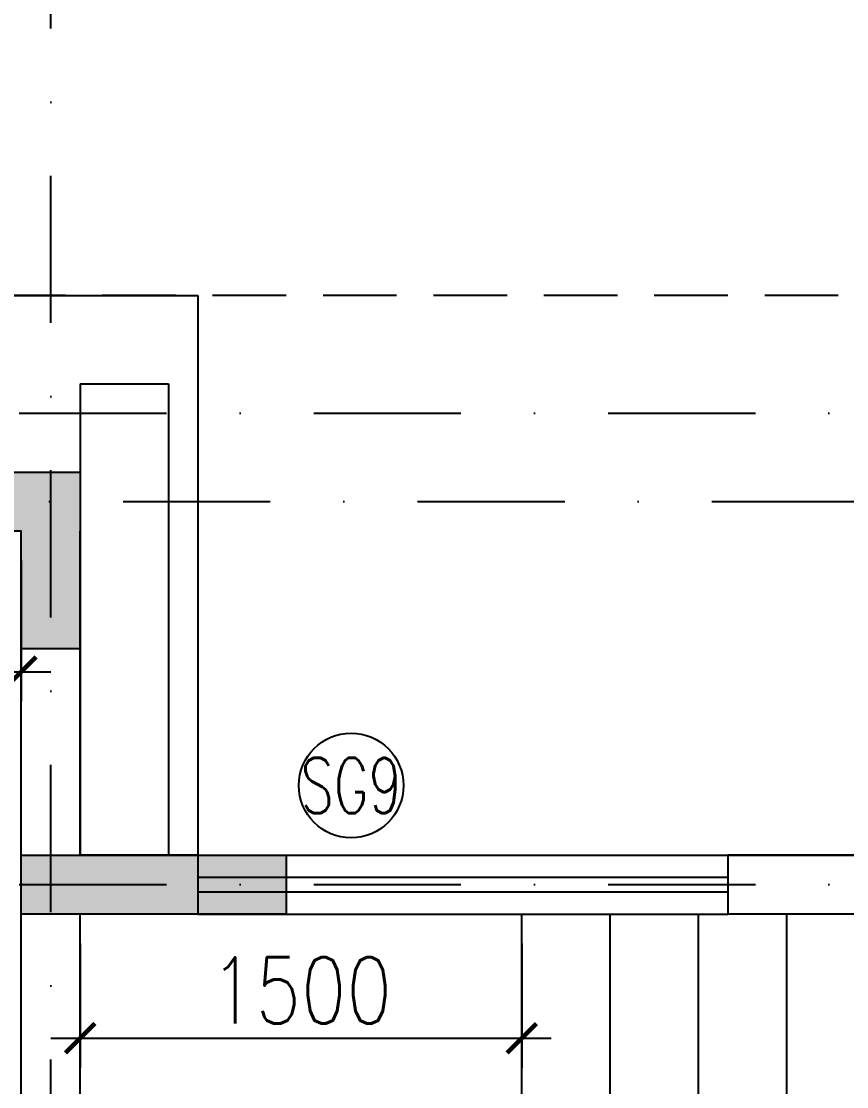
# Model space of a CAD drawing. Extents: x -32840 to 422982, y 280745 to 888746.
# Drawn here: x 222691 to 225494, y 400545 to 404162 of the extents above; entities that cross this region are included whole.
import ezdxf
from ezdxf.enums import TextEntityAlignment as Align

# ---------------------------------------------------------------- set-up
doc = ezdxf.new("R2010")
doc.units = 0
doc.header["$LTSCALE"] = 1000
doc.header["$PDMODE"] = 3
for name, pattern in [('ABOVE', [0.4, 0.2, -0.2]), ('CONTINOUS', [0]), ('DASHDOT', [1, 0.5, -0.25, 0, -0.25]), ('HIDDEN', [0.375, 0.25, -0.125])]:
    doc.linetypes.add(name, pattern=pattern)
doc.layers.get('Defpoints').update_dxf_attribs({"linetype": 'HIDDEN'})
for name, color, linetype in [('A-Chejja', 5, 'HIDDEN'), ('a-dim', 3, 'Continuous'), ('A-DOOR', 1, 'Continuous'), ('A-GRID', 31, 'DASHDOT'), ('A-GRID NO', 40, 'CONTINOUS'), ('A-STAIR', 2, 'Continuous'), ('A-TAG-DW', 2, 'Continuous'), ('A-WALL', 7, 'CONTINOUS'), ('S-RCWALL', 10, 'Continuous'), ('S-RCWALL HATCH', 165, 'Continuous'), ('STR-BEAMS', 6, 'ABOVE')]:
    doc.layers.add(name, color=color, linetype=linetype)
doc.styles.add('ROMANS', font='romans.shx', dxfattribs={"width": 0.8})
doc.dimstyles.new('dim-1', dxfattribs={"dimscale": 100, "dimtxt": 2.25, "dimasz": 1, "dimexe": 1, "dimexo": 1, "dimgap": 0.5, "dimtad": 1, "dimdec": 0, "dimzin": 3, "dimdsep": 46, "dimtxsty": 'ROMANS', "dimblk": 'ARCHTICK', "dimcen": 0.0625, "dimdle": 1, "dimclrd": 256, "dimclre": 256, "dimclrt": 6, "dimadec": 0, "dimazin": 0, "dimtfac": 1, "dimtdec": 0, "dimtix": 1, "dimtmove": 1, "dimatfit": 3, "dimfxl": 1, "dimfrac": 2, "dimtolj": 1, "dimtzin": 3, "dimarcsym": 0})

# ---------------------------------------------------------------- blocks, each defined once
blk = doc.blocks.new('_ArchTick')
at = {"color": 0, "linetype": 'ByBlock', "const_width": 0.15}
blk.add_lwpolyline([(-0.5, -0.5), (0.5, 0.5)], dxfattribs=at)
blk = doc.blocks.new('*D2507')
at = {"layer": 'a-dim', "lineweight": -2, "transparency": 16777216}
for p, q in [((213890.6, 402331.2), (213890.6, 401854)), ((222690.6, 402331.2), (222690.6, 401854)), ((213790.6, 401954), (222790.6, 401954))]:
    blk.add_line(p, q, dxfattribs=at)
at = {"layer": 'Defpoints', "color": 0, "transparency": 16777216}
for p in [(213890.6, 402431.2), (222690.6, 402431.2), (222690.6, 401954)]:
    blk.add_point(p, dxfattribs=at)
at = {"layer": 'a-dim', "lineweight": -2, "transparency": 16777216, "xscale": 100, "yscale": 100, "zscale": 100, "rotation": 180}
blk.add_blockref('_ArchTick', (213890.6, 401954), dxfattribs=at)
at = {"layer": 'a-dim', "lineweight": -2, "transparency": 16777216, "xscale": 100, "yscale": 100, "zscale": 100}
blk.add_blockref('_ArchTick', (222690.6, 401954), dxfattribs=at)
at = {"layer": 'a-dim', "color": 6, "transparency": 16777216, "insert": (218290.6, 402116.5), "char_height": 225, "attachment_point": 5, "style": 'ROMANS'}
blk.add_mtext('\\A1;8800', dxfattribs=at)
blk = doc.blocks.new('TAG-DOOR-WINOW')
blk.add_circle((0, 0), 2.368)
at = {"color": 6, "style": 'ROMANS', "width": 0.7}
blk.add_attdef('DW', text='', height=2.5, dxfattribs=at).set_placement((0, 0), align=Align.MIDDLE_CENTER)
blk = doc.blocks.new('*D2673')
at = {"layer": 'a-dim', "lineweight": -2, "transparency": 16777216}
for p, q in [((222890.6, 401031.2), (222890.6, 400609.5)), ((224390.6, 401031.2), (224390.6, 400609.5)), ((222790.6, 400709.5), (224490.6, 400709.5))]:
    blk.add_line(p, q, dxfattribs=at)
at = {"layer": 'Defpoints', "color": 0, "transparency": 16777216}
for p in [(222890.6, 401131.2), (224390.6, 401131.2), (224390.6, 400709.5)]:
    blk.add_point(p, dxfattribs=at)
at = {"layer": 'a-dim', "lineweight": -2, "transparency": 16777216, "xscale": 100, "yscale": 100, "zscale": 100, "rotation": 180}
blk.add_blockref('_ArchTick', (222890.6, 400709.5), dxfattribs=at)
at = {"layer": 'a-dim', "lineweight": -2, "transparency": 16777216, "xscale": 100, "yscale": 100, "zscale": 100}
blk.add_blockref('_ArchTick', (224390.6, 400709.5), dxfattribs=at)
at = {"layer": 'a-dim', "color": 6, "transparency": 16777216, "insert": (223640.6, 400872), "char_height": 225, "attachment_point": 5, "style": 'ROMANS'}
blk.add_mtext('\\A1;1500', dxfattribs=at)
blk = doc.blocks.new('GR')
at = {"layer": 'A-GRID'}
for p, q in [((225367.9, 436985.3), (225367.9, 465812.4)), ((214259.8, 452680.4), (235618.7, 452680.4)), ((213612.2, 452380.4), (235577.6, 452380.4)), ((214259.8, 451080.4), (256876.3, 451080.4))]:
    blk.add_line(p, q, dxfattribs=at)
blk = doc.blocks.new('A$C18a4869f')
at = {"layer": 'S-RCWALL HATCH'}
for points in [[(8300, 0), (9200, 0), (9200, -600), (9000, -600), (9000, -200), (8300, -200)], [(9000, -1300), (9900, -1300), (9900, -1500), (9000, -1500)]]:
    blk.add_hatch(color=253, dxfattribs=at).paths.add_polyline_path(points)
at = {"layer": 'S-RCWALL'}
blk.add_lwpolyline([(8300, 0), (9200, 0), (9200, -600), (9000, -600), (9000, -200), (8300, -200), (8300, 0)], dxfattribs=at)
blk.add_lwpolyline([(9000, -1300), (9900, -1300), (9900, -1500), (9000, -1500)], close=True, dxfattribs=at)

msp = doc.modelspace()

# ---------------------------------------------------------------- linework, layer by layer
at = {"layer": 'A-Chejja'}
msp.add_lwpolyline([(232590.6, 401331.2), (232590.6, 403231.2), (213165.6, 403231.2), (213165.6, 402631.2)], dxfattribs=at)
at = {"layer": 'A-DOOR'}
for p, q in [((223290.6, 401331.2), (225090.6, 401331.2)), ((223290.6, 401256.2), (225090.6, 401256.2)), ((223290.6, 401206.2), (225090.6, 401206.2)), ((223290.6, 401131.2), (225090.6, 401131.2))]:
    msp.add_line(p, q, dxfattribs=at)
at = {"layer": 'A-STAIR'}
for p, q in [((222890.6, 402931.2), (222890.6, 402631.2)), ((222890.6, 402931.2), (223190.6, 402931.2)), ((224390.6, 399631.2), (224390.6, 401131.2)), ((224690.6, 399631.2), (224690.6, 401131.2)), ((224990.6, 399631.2), (224990.6, 401131.2)), ((225290.6, 399631.2), (225290.6, 401131.2))]:
    msp.add_line(p, q, dxfattribs=at)
for points in [[(222590.6, 403231.2), (223290.6, 403231.2)], [(223290.6, 403231.2), (223290.6, 401331.2), (222890.6, 401331.2)], [(223190.6, 402931.2), (223190.6, 401331.2), (222890.6, 401331.2)]]:
    msp.add_lwpolyline(points, dxfattribs=at)
at = {"layer": 'A-WALL'}
for p, q in [((222690.6, 397831.2), (222690.6, 402431.2)), ((222890.6, 401331.2), (222890.6, 402431.2)), ((223290.6, 401331.2), (222890.6, 401331.2)), ((223290.6, 401331.2), (223290.6, 401131.2)), ((229240.6, 401331.2), (225090.6, 401331.2)), ((225090.6, 401331.2), (225090.6, 401131.2)), ((222890.6, 397831.2), (222890.6, 401131.2)), ((223290.6, 401131.2), (222890.6, 401131.2)), ((229240.6, 401131.2), (225090.6, 401131.2))]:
    msp.add_line(p, q, dxfattribs=at)
at = {"layer": 'A-WALL', "flags": 128}
msp.add_lwpolyline([(213690.6, 402631.2), (222890.6, 402631.2), (222890.6, 401331.2), (238390.6, 401331.2), (238390.6, 409431.2), (242990.6, 409431.2)], dxfattribs=at)

# ---------------------------------------------------------------- block references
at = {"layer": 'A-GRID NO'}
msp.add_blockref('GR', (-2577.2, -49849.1), dxfattribs=at)
at = {"layer": 'A-TAG-DW'}
ref = msp.add_blockref('TAG-DOOR-WINOW', (223810.9, 401567.6), dxfattribs=dict(at, xscale=75, yscale=75, zscale=75, rotation=334.3000000001243))
ref.add_attrib('DW', 'SG9', dxfattribs={"layer": '0', "color": 6, "height": 187.5, "style": 'ROMANS', "width": 0.7}).set_placement((223810.9, 401567.6), align=Align.MIDDLE_CENTER)
at = {"layer": 'STR-BEAMS'}
msp.add_blockref('A$C18a4869f', (213690.6, 402631.2), dxfattribs=at)

# ---------------------------------------------------------------- dimensions: what is measured, and where the dimension line sits
at = {"layer": 'a-dim'}
for base, p1, p2, picture, middle in [((222690.6, 401954), (213890.6, 402431.2), (222690.6, 402431.2), '*D2507', (218290.6, 402116.5)), ((224390.6, 400709.5), (222890.6, 401131.2), (224390.6, 401131.2), '*D2673', (223640.6, 400872))]:
    dim = msp.add_linear_dim(base=base, p1=p1, p2=p2, dimstyle='dim-1', dxfattribs=at)
    dim.commit()
    dim.dimension.update_dxf_attribs({"geometry": picture, "text_midpoint": middle})

doc.saveas('drawing.dxf')
